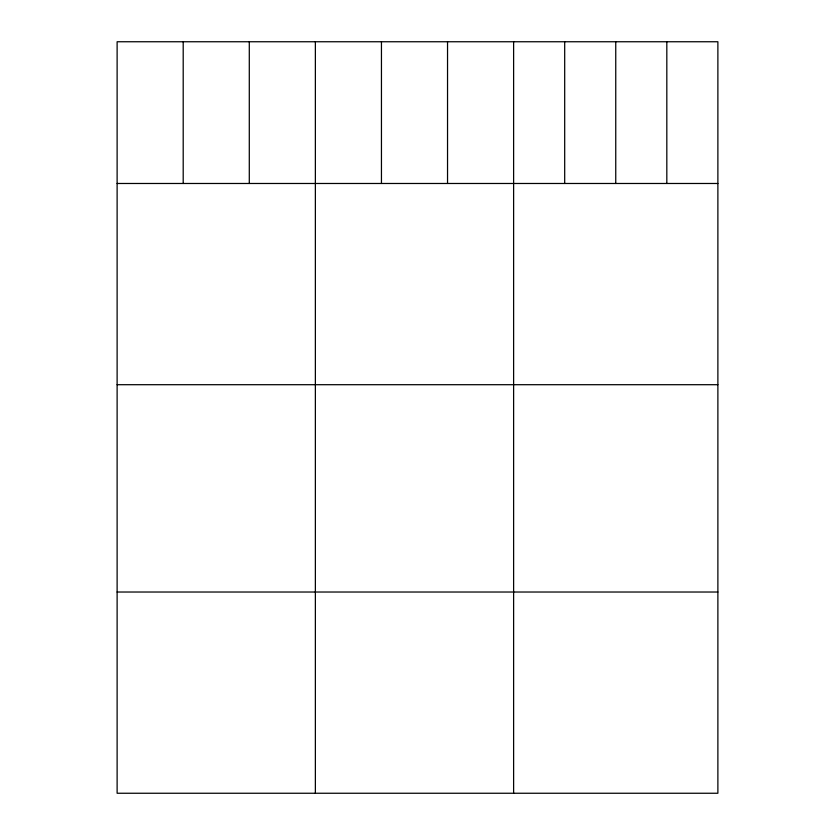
<?xml version="1.0" encoding="UTF-8"?>
<svg xmlns="http://www.w3.org/2000/svg" width="835" height="835" viewBox="0 0 835 835"><rect width="100%" height="100%" fill="white"/><g stroke="black" fill="none" stroke-linecap="round" stroke-linejoin="round"><path stroke-width="1.25" d="M717.881 183.481L717.881 793.25L117.119 793.25L117.119 41.75L717.881 41.75L717.881 183.481L117.119 183.481M117.119 384.705L717.881 384.705M117.119 592.025L717.881 592.025M666.821 41.75L666.821 183.481M615.75 41.75L615.75 183.481M564.69 41.75L564.69 183.481M513.619 41.75L513.619 793.25M447.539 41.75L447.539 183.481M381.449 41.75L381.449 183.481M315.369 41.75L315.369 793.25M249.289 41.75L249.289 183.481M183.199 41.75L183.199 183.481"/></g></svg>
